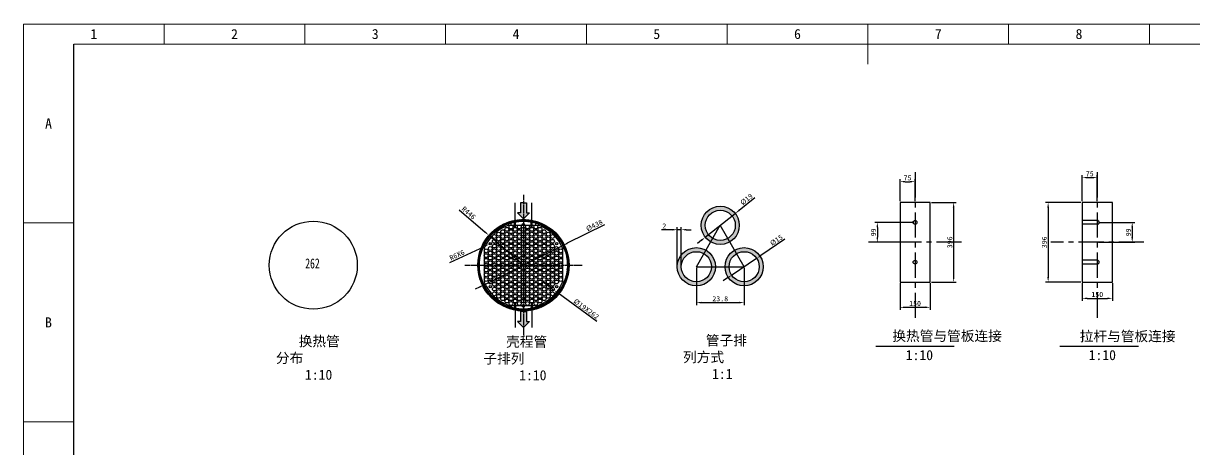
# Model space of a CAD drawing. Header units: millimetres. Extents: x 2 to 924, y -1 to 593.
# Drawn here: x 2 to 585, y 382 to 593 of the extents above; entities that cross this region are included whole.
import ezdxf

# ---------------------------------------------------------------- set-up
doc = ezdxf.new("R2010")
doc.units = ezdxf.units.MM
doc.header["$PDSIZE"] = -5
doc.linetypes.add('CENTER', pattern=[2, 1.25, -0.25, 0.25, -0.25])
doc.layers.get('0').update_dxf_attribs({"lineweight": 25})
for name, color, linetype, lineweight in [('A图框', 7, 'Continuous', 18), ('中心线', 1, 'CENTER', 25), ('文字', 7, 'Continuous', 25), ('标注', 92, 'Continuous', 25), ('框线', 7, 'Continuous', 25), ('设备轮廓', 7, 'Continuous', 25)]:
    doc.layers.add(name, color=color, linetype=linetype, lineweight=lineweight)
doc.styles.add('工程字', font='')
doc.styles.add('汉字5', font='')
doc.styles.add('表格中的文字', font='', dxfattribs={"width": 0.707})
doc.styles.get('工程字').set_extended_font_data('宋体')
doc.styles.get('汉字5').set_extended_font_data('宋体')
doc.styles.get('表格中的文字').set_extended_font_data('宋体')
doc.dimstyles.new('ISO-25', dxfattribs={"dimtxt": 2.5, "dimasz": 2.5, "dimexe": 1.25, "dimexo": 0.625, "dimtad": 1, "dimtxsty": 'Standard', "dimcen": 2.5, "dimdle": 5, "dimadec": 0, "dimazin": 0, "dimtfac": 1, "dimtmove": 0, "dimatfit": 3, "dimfxl": 0, "dimarcsym": 0})

# ---------------------------------------------------------------- blocks, each defined once
blk = doc.blocks.new('*X2')
at = {"layer": '标注', "ltscale": 10}
for points in [[(531.65, 516.92), (531.65, 516.09), (529.15, 516.51)], [(534.15, 516.92), (534.15, 516.09), (536.65, 516.51)]]:
    blk.add_hatch(color=0, dxfattribs=at).paths.add_polyline_path(points, flags=0)
at = {"layer": '标注', "color": 0, "lineweight": -2, "ltscale": 10}
for p, q in [((529.15, 504.75), (529.15, 517.76)), ((531.65, 516.51), (534.15, 516.51)), ((536.65, 504.75), (536.65, 517.76))]:
    blk.add_line(p, q, dxfattribs=at)
at = {"layer": '标注', "color": 0, "ltscale": 10, "insert": (532.9, 518.4), "char_height": 2.5, "width": 7.157, "attachment_point": 5}
blk.add_mtext('75', dxfattribs=at)
blk = doc.blocks.new('*X3')
at = {"layer": '标注', "ltscale": 10}
for points in [[(511.76, 501.62), (512.6, 501.62), (512.18, 504.12)], [(511.76, 467.02), (512.6, 467.02), (512.18, 464.52)]]:
    blk.add_hatch(color=0, dxfattribs=at).paths.add_polyline_path(points, flags=0)
at = {"layer": '标注', "color": 0, "lineweight": -2, "ltscale": 10}
for p, q in [((528.52, 504.12), (510.93, 504.12)), ((512.18, 501.62), (512.18, 467.02)), ((528.52, 464.52), (510.93, 464.52))]:
    blk.add_line(p, q, dxfattribs=at)
at = {"layer": '标注', "color": 0, "ltscale": 10, "insert": (510.28, 484.32), "char_height": 2.5, "width": 11.0404, "attachment_point": 5, "rotation": 90}
blk.add_mtext('396', dxfattribs=at)
blk = doc.blocks.new('*X4')
at = {"layer": '标注', "ltscale": 10}
for points in [[(531.65, 456.83), (531.65, 455.99), (529.15, 456.41)], [(541.65, 456.83), (541.65, 455.99), (544.15, 456.41)]]:
    blk.add_hatch(color=0, dxfattribs=at).paths.add_polyline_path(points, flags=0)
at = {"layer": '标注', "color": 0, "lineweight": -2, "ltscale": 10}
for p, q in [((529.15, 463.9), (529.15, 455.16)), ((544.15, 463.9), (544.15, 455.16)), ((531.65, 456.41), (541.65, 456.41))]:
    blk.add_line(p, q, dxfattribs=at)
at = {"layer": '标注', "color": 0, "ltscale": 10, "insert": (536.65, 458.31), "char_height": 2.5, "width": 3.5429, "attachment_point": 5}
blk.add_mtext('150', dxfattribs=at)
blk = doc.blocks.new('*X5')
at = {"layer": '标注', "ltscale": 10}
for points in [[(440.91, 514.89), (440.91, 514.06), (438.41, 514.48)], [(443.41, 514.89), (443.41, 514.06), (445.91, 514.48)]]:
    blk.add_hatch(color=0, dxfattribs=at).paths.add_polyline_path(points, flags=0)
at = {"layer": '标注', "color": 0, "lineweight": -2, "ltscale": 10}
for p, q in [((438.41, 504.75), (438.41, 515.73)), ((440.91, 514.48), (443.41, 514.48)), ((445.91, 504.75), (445.91, 515.73))]:
    blk.add_line(p, q, dxfattribs=at)
at = {"layer": '标注', "color": 0, "ltscale": 10, "insert": (442.16, 516.37), "char_height": 2.5, "width": 7.157, "attachment_point": 5}
blk.add_mtext('75', dxfattribs=at)
blk = doc.blocks.new('*X6')
at = {"layer": '标注', "ltscale": 10}
for points in [[(426.71, 491.72), (427.54, 491.72), (427.12, 494.22)], [(426.71, 486.82), (427.54, 486.82), (427.12, 484.32)]]:
    blk.add_hatch(color=0, dxfattribs=at).paths.add_polyline_path(points, flags=0)
at = {"layer": '标注', "color": 0, "lineweight": -2, "ltscale": 10}
for p, q in [((445.29, 494.22), (425.87, 494.22)), ((427.12, 491.72), (427.12, 486.82)), ((445.29, 484.32), (425.87, 484.32))]:
    blk.add_line(p, q, dxfattribs=at)
at = {"layer": '标注', "color": 0, "ltscale": 10, "insert": (425.22, 489.27), "char_height": 2.5, "width": 9.4857, "attachment_point": 5, "rotation": 90}
blk.add_mtext('99', dxfattribs=at)
blk = doc.blocks.new('*X7')
at = {"layer": '标注', "ltscale": 10}
for points in [[(553.62, 491.72), (554.45, 491.72), (554.04, 494.22)], [(553.62, 486.82), (554.45, 486.82), (554.04, 484.32)]]:
    blk.add_hatch(color=0, dxfattribs=at).paths.add_polyline_path(points, flags=0)
at = {"layer": '标注', "color": 0, "lineweight": -2, "ltscale": 10}
for p, q in [((537.27, 494.22), (555.29, 494.22)), ((554.04, 491.72), (554.04, 486.82)), ((537.27, 484.32), (555.29, 484.32))]:
    blk.add_line(p, q, dxfattribs=at)
at = {"layer": '标注', "color": 0, "ltscale": 10, "insert": (552.14, 489.27), "char_height": 2.5, "width": 7.1684, "attachment_point": 5, "rotation": 90}
blk.add_mtext('99', dxfattribs=at)
blk = doc.blocks.new('*X8')
at = {"layer": '标注', "ltscale": 10}
for points in [[(464.71, 501.62), (465.54, 501.62), (465.12, 504.12)], [(464.71, 467.02), (465.54, 467.02), (465.12, 464.52)]]:
    blk.add_hatch(color=0, dxfattribs=at).paths.add_polyline_path(points, flags=0)
at = {"layer": '标注', "color": 0, "lineweight": -2, "ltscale": 10}
for p, q in [((454.04, 504.12), (466.37, 504.12)), ((465.12, 501.62), (465.12, 467.02)), ((454.04, 464.52), (466.37, 464.52))]:
    blk.add_line(p, q, dxfattribs=at)
at = {"layer": '标注', "color": 0, "ltscale": 10, "insert": (463.22, 484.32), "char_height": 2.5, "width": 11.0404, "attachment_point": 5, "rotation": 90}
blk.add_mtext('396', dxfattribs=at)
blk = doc.blocks.new('*X9')
at = {"layer": '标注', "ltscale": 10}
for points in [[(440.91, 452.37), (440.91, 451.54), (438.41, 451.95)], [(450.91, 452.37), (450.91, 451.54), (453.41, 451.95)]]:
    blk.add_hatch(color=0, dxfattribs=at).paths.add_polyline_path(points, flags=0)
at = {"layer": '标注', "color": 0, "lineweight": -2, "ltscale": 10}
for p, q in [((438.41, 463.9), (438.41, 450.7)), ((453.41, 463.9), (453.41, 450.7)), ((440.91, 451.95), (450.91, 451.95))]:
    blk.add_line(p, q, dxfattribs=at)
at = {"layer": '标注', "color": 0, "ltscale": 10, "insert": (445.91, 453.85), "char_height": 2.5, "width": 10.5564, "attachment_point": 5}
blk.add_mtext('150', dxfattribs=at)
blk = doc.blocks.new('*X10')
at = {"layer": '标注', "ltscale": 10}
for points in [[(358.05, 500.54), (358.56, 499.88), (356.35, 498.66)], [(339.24, 485.62), (339.76, 484.97), (341.46, 486.85)]]:
    blk.add_hatch(color=0, dxfattribs=at).paths.add_polyline_path(points, flags=0)
at = {"layer": '标注', "color": 0, "lineweight": -2, "ltscale": 10}
for p, q in [((366.18, 506.46), (358.3, 500.21)), ((341.46, 486.85), (356.35, 498.66)), ((339.5, 485.3), (337.54, 483.74))]:
    blk.add_line(p, q, dxfattribs=at)
at = {"layer": '标注', "color": 0, "ltscale": 10, "insert": (362, 505.66), "char_height": 2.5, "width": 13.2322, "attachment_point": 5, "rotation": 38.41222}
blk.add_mtext('%%C19', dxfattribs=at)
blk = doc.blocks.new('*X11')
at = {"layer": '标注', "ltscale": 10}
for points in [[(368.86, 478.07), (369.33, 477.38), (367.02, 476.33)], [(352.28, 466.9), (352.74, 466.21), (354.58, 467.95)]]:
    blk.add_hatch(color=0, dxfattribs=at).paths.add_polyline_path(points, flags=0)
at = {"layer": '标注', "color": 0, "lineweight": -2, "ltscale": 10}
for p, q in [((381.12, 485.83), (369.1, 477.73)), ((354.58, 467.95), (367.02, 476.33)), ((352.51, 466.56), (350.43, 465.16))]:
    blk.add_line(p, q, dxfattribs=at)
at = {"layer": '标注', "color": 0, "ltscale": 10, "insert": (376.88, 485.35), "char_height": 2.5, "width": 13.4979, "attachment_point": 5, "rotation": 33.96551}
blk.add_mtext('%%C15', dxfattribs=at)
blk = doc.blocks.new('*X12')
at = {"layer": '标注', "ltscale": 10}
for points in [[(339.5, 454.72), (339.5, 453.89), (337, 454.3)], [(358.3, 454.72), (358.3, 453.89), (360.8, 454.3)]]:
    blk.add_hatch(color=0, dxfattribs=at).paths.add_polyline_path(points, flags=0)
at = {"layer": '标注', "color": 0, "lineweight": -2, "ltscale": 10}
for p, q in [((337, 471.52), (337, 453.05)), ((360.8, 471.52), (360.8, 453.05)), ((339.5, 454.3), (358.3, 454.3))]:
    blk.add_line(p, q, dxfattribs=at)
at = {"layer": '标注', "color": 0, "ltscale": 10, "insert": (348.9, 456.2), "char_height": 2.5, "width": 13.0793, "attachment_point": 5}
blk.add_mtext('23.8', dxfattribs=at)
blk = doc.blocks.new('*X13')
at = {"layer": '标注', "ltscale": 10}
for points in [[(325, 490.99), (325, 490.15), (327.5, 490.57)], [(332, 490.99), (332, 490.15), (329.5, 490.57)]]:
    blk.add_hatch(color=0, dxfattribs=at).paths.add_polyline_path(points, flags=0)
at = {"layer": '标注', "color": 0, "lineweight": -2, "ltscale": 10}
for p, q in [((325, 490.57), (319.6, 490.57)), ((327.5, 472.77), (327.5, 491.82)), ((329.5, 490.57), (327.5, 490.57)), ((329.5, 472.77), (329.5, 491.82)), ((332, 490.57), (334.5, 490.57))]:
    blk.add_line(p, q, dxfattribs=at)
at = {"layer": '标注', "color": 0, "ltscale": 10, "insert": (321.05, 492.45), "char_height": 2.5, "width": 3.3117, "attachment_point": 5}
blk.add_mtext('2', dxfattribs=at)
blk = doc.blocks.new('*X14')
at = {"layer": '标注', "ltscale": 10}
for points in [[(262.81, 463.4), (262.32, 462.73), (264.58, 461.59)], [(268.38, 459.32), (267.88, 458.65), (266.11, 460.46)]]:
    blk.add_hatch(color=0, dxfattribs=at).paths.add_polyline_path(points, flags=0)
at = {"layer": '标注', "color": 0, "lineweight": -2, "ltscale": 10}
for p, q in [((262.57, 463.07), (260.55, 464.55)), ((264.58, 461.59), (266.11, 460.46)), ((287.38, 444.86), (268.13, 458.99))]:
    blk.add_line(p, q, dxfattribs=at)
at = {"layer": '标注', "color": 0, "ltscale": 10, "insert": (282.23, 451.09), "char_height": 2.5, "width": 28.8643, "attachment_point": 5, "rotation": 323.73584}
blk.add_mtext('%%C19X262', dxfattribs=at)
blk = doc.blocks.new('*X15')
at = {"layer": '标注', "ltscale": 10}
blk.add_hatch(color=0, dxfattribs=at).paths.add_polyline_path([(232.09, 489.71), (231.55, 489.08), (233.71, 487.76)], flags=0)
at = {"layer": '标注', "color": 0, "lineweight": -2, "ltscale": 10}
for p, q in [((218.95, 500.51), (231.82, 489.39)), ((250.89, 472.91), (233.71, 487.76))]:
    blk.add_line(p, q, dxfattribs=at)
at = {"layer": '标注', "color": 0, "ltscale": 10, "insert": (223.66, 498.96), "char_height": 2.5, "width": 15.8308, "attachment_point": 5, "rotation": 319.1751}
blk.add_mtext('R446', dxfattribs=at)
blk = doc.blocks.new('*X16')
at = {"layer": '标注', "ltscale": 10}
blk.add_hatch(color=0, dxfattribs=at).paths.add_polyline_path([(231.4, 482.68), (231.76, 481.93), (233.84, 483.36)], flags=0)
at = {"layer": '标注', "color": 0, "lineweight": -2, "ltscale": 10}
for p, q in [((214.31, 474.21), (231.58, 482.3)), ((234.39, 483.62), (233.84, 483.36))]:
    blk.add_line(p, q, dxfattribs=at)
at = {"layer": '标注', "color": 0, "ltscale": 10, "insert": (217.83, 477.95), "char_height": 2.5, "width": 17.2036, "attachment_point": 5, "rotation": 25.12277}
blk.add_mtext('R6X6', dxfattribs=at)
blk = doc.blocks.new('*X30')
at = {"layer": '标注'}
for points in [[(272.55, 484.17), (272.93, 483.42), (270.5, 482.68)], [(228.86, 462.41), (229.23, 461.66), (231.28, 463.15)]]:
    blk.add_hatch(color=0, dxfattribs=at).paths.add_polyline_path(points, flags=0)
at = {"layer": '标注', "color": 0, "lineweight": -2}
for p, q in [((291.34, 493.06), (272.74, 483.8)), ((231.28, 463.15), (270.5, 482.68)), ((229.05, 462.03), (226.81, 460.92))]:
    blk.add_line(p, q, dxfattribs=at)
at = {"layer": '标注', "color": 0, "insert": (286.21, 492.71), "char_height": 2.5, "width": 17.1698, "attachment_point": 5, "rotation": 26.47792}
blk.add_mtext('%%C438', dxfattribs=at)

msp = doc.modelspace()

# ---------------------------------------------------------------- hatches: boundary and pattern name
at = {"layer": '框线', "ltscale": 10, "true_color": 0xadddf7}
h = msp.add_hatch(color=141, dxfattribs=at)
h.paths.add_polyline_path([(252.393, 503.969), (250.893, 503.969), (250.893, 495.969), (253.893, 498.969), (252.393, 498.969)], flags=0)
h.paths.add_polyline_path([(250.893, 503.969), (249.393, 503.969), (249.393, 498.969), (247.893, 498.969), (250.893, 495.969)], flags=0)
at = {"layer": '框线', "ltscale": 10, "true_color": 0xf27172}
h = msp.add_hatch(dxfattribs=at)
h.set_pattern_fill('ANSI31', color=11, style=0, pattern_type=0)
h.set_pattern_definition([(45, (0, 0), (-0.088388348, 0.088388348), [])])
edge = h.paths.add_edge_path(flags=0)
edge.add_arc((250.893, 472.914), 22.707, 180, 360)
edge.add_arc((250.893, 472.914), 22.707, 0, 180)
edge = h.paths.add_edge_path(flags=0)
edge.add_arc((250.893, 472.914), 21.908, 180, 360, ccw=False)
edge.add_arc((250.893, 472.914), 21.908, 0, 180, ccw=False)
at = {"layer": '框线', "ltscale": 10, "true_color": 0xadddf7}
h = msp.add_hatch(color=141, dxfattribs=at)
h.paths.add_polyline_path([(250.893, 449.86), (249.393, 449.86), (249.393, 444.86), (247.893, 444.86), (250.893, 441.86)], flags=0)
h.paths.add_polyline_path([(252.393, 449.86), (250.893, 449.86), (250.893, 441.86), (253.893, 444.86), (252.393, 444.86)], flags=0)
at = {"layer": '设备轮廓', "ltscale": 10, "true_color": 0xf7abae}
h = msp.add_hatch(color=241, dxfattribs=at)
edge = h.paths.add_edge_path(flags=0)
edge.add_arc((337.002, 472.142), 9.5, 180, 360)
edge.add_arc((337.002, 472.142), 9.5, 0, 180)
edge = h.paths.add_edge_path(flags=0)
edge.add_arc((337.002, 472.142), 7.5, 180, 360, ccw=False)
edge.add_arc((337.002, 472.142), 7.5, 0, 180, ccw=False)
edge = h.paths.add_edge_path(flags=0)
edge.add_arc((360.802, 472.142), 9.5, 180, 360)
edge.add_arc((360.802, 472.142), 9.5, 360, 540)
edge = h.paths.add_edge_path(flags=0)
edge.add_arc((360.802, 472.142), 7.5, 180, 360, ccw=False)
edge.add_arc((360.802, 472.142), 7.5, 0, 180, ccw=False)
edge = h.paths.add_edge_path(flags=0)
edge.add_arc((348.902, 492.754), 9.5, 180, 360)
edge.add_arc((348.902, 492.754), 9.5, 0, 180)
edge = h.paths.add_edge_path(flags=0)
edge.add_arc((348.902, 492.754), 7.5, 180, 360, ccw=False)
edge.add_arc((348.902, 492.754), 7.5, 0, 180, ccw=False)
at = {"layer": '设备轮廓', "ltscale": 10}
h = msp.add_hatch(color=8, dxfattribs=at)
edge = h.paths.add_edge_path(flags=0)
edge.add_arc((250.893, 472.914), 21.907, 100.180859, 101.512353)
edge.add_line((246.521, 494.381), (246.521, 491.954))
edge.add_line((246.521, 491.954), (246.771, 491.954))
edge.add_line((246.771, 491.954), (247.021, 491.954))
edge.add_line((247.021, 491.954), (247.021, 494.477))
edge = h.paths.add_edge_path(flags=0)
edge.add_arc((250.893, 472.914), 21.907, 78.487647, 79.819141)
edge.add_line((254.765, 494.477), (254.765, 491.954))
edge.add_line((254.765, 491.954), (255.015, 491.954))
edge.add_line((255.015, 491.954), (255.265, 491.954))
edge.add_line((255.265, 491.954), (255.265, 494.381))
edge = h.paths.add_edge_path(flags=0)
edge.add_line((247.021, 453.874), (246.771, 453.874))
edge.add_line((246.771, 453.874), (246.521, 453.874))
edge.add_line((246.521, 453.874), (246.521, 451.448))
edge.add_arc((250.893, 472.914), 21.907, 258.487647, 259.819141)
edge.add_line((247.021, 451.352), (247.021, 453.874))
edge = h.paths.add_edge_path(flags=0)
edge.add_line((255.265, 453.874), (255.015, 453.874))
edge.add_line((255.015, 453.874), (254.765, 453.874))
edge.add_line((254.765, 453.874), (254.765, 451.352))
edge.add_arc((250.893, 472.914), 21.907, 280.180859, 281.512353)
edge.add_line((255.265, 451.448), (255.265, 453.874))
h = msp.add_hatch(color=7, dxfattribs=at)
edge = h.paths.add_edge_path(flags=0)
edge.add_arc((250.893, 493.144), 0.6, 180.000003, 203.578189)
edge.add_line((250.343, 492.904), (251.443, 492.904))
edge.add_arc((250.893, 493.144), 0.6, 336.421818, 360.000004)
edge.add_arc((250.893, 493.144), 0.6, 360, 540)
edge = h.paths.add_edge_path(flags=0)
edge.add_line((251.443, 492.904), (250.343, 492.904))
edge.add_arc((250.893, 493.144), 0.6, 203.578178, 336.421822)
h = msp.add_hatch(color=7, dxfattribs=at)
edge = h.paths.add_edge_path(flags=0)
edge.add_arc((234.387, 483.619), 0.6, 180, 360)
edge.add_arc((234.387, 483.619), 0.6, 0, 180)
edge = h.paths.add_edge_path(flags=0)
edge.add_arc((267.399, 462.21), 0.6, 180, 360)
edge.add_arc((267.399, 462.21), 0.6, 360, 540)
edge = h.paths.add_edge_path(flags=0)
edge.add_arc((267.399, 483.619), 0.6, 180, 360)
edge.add_arc((267.399, 483.619), 0.6, 0, 180)
edge = h.paths.add_edge_path(flags=0)
edge.add_arc((250.893, 452.684), 0.6, 359.999997, 383.578182)
edge.add_line((251.443, 452.924), (250.343, 452.924))
edge.add_arc((250.893, 452.684), 0.6, 156.421818, 180.000004)
edge.add_arc((250.893, 452.684), 0.6, 180, 360)
edge = h.paths.add_edge_path(flags=0)
edge.add_line((250.343, 452.924), (251.443, 452.924))
edge.add_arc((250.893, 452.684), 0.6, 23.578178, 156.421822)
edge = h.paths.add_edge_path(flags=0)
edge.add_arc((234.387, 462.21), 0.6, 180, 360)
edge.add_arc((234.387, 462.21), 0.6, 360, 540)

# ---------------------------------------------------------------- linework, layer by layer
for p, q in [((426.39, 432.634), (465.439, 432.634)), ((518.042, 432.634), (557.09, 432.634))]:
    msp.add_line(p, q)
at = {"layer": 'A图框'}
for p, q in [((842.905, 592.942), (1.905, 592.942)), ((1.905, 592.942), (1.905, -1.058)), ((71.988, 582.942), (71.988, 592.942)), ((142.072, 582.942), (142.072, 592.942)), ((212.155, 582.942), (212.155, 592.942)), ((282.238, 582.942), (282.238, 592.942)), ((352.322, 582.942), (352.322, 592.942)), ((492.488, 582.942), (492.488, 592.942)), ((562.572, 582.942), (562.572, 592.942)), ((26.905, 493.942), (1.905, 493.942)), ((26.905, 394.942), (1.905, 394.942))]:
    msp.add_line(p, q, dxfattribs=at)
for points in [[(422.405, 572.942, 0.6, 0.6, 0), (422.405, 592.942, 0.6, 0.6, 0)], [(832.905, 582.942, 0.6, 0.6, 0), (26.905, 582.942, 0.6, 0.6, 0)], [(26.905, 582.942, 0.6, 0.6, 0), (26.905, 8.942, 0.6, 0.6, 0)]]:
    msp.add_lwpolyline(points, format="xyseb", dxfattribs=at)
for p in [(71.988, 582.942), (142.072, 582.942), (212.155, 582.942), (282.238, 582.942), (352.322, 582.942), (422.405, 582.942), (492.488, 582.942), (562.572, 582.942)]:
    msp.add_point(p, dxfattribs=at)
at = {"layer": '中心线', "ltscale": 10}
for p, q in [((445.914, 519.162), (445.914, 446.684)), ((536.648, 519.162), (536.648, 446.684)), ((469.105, 484.321), (422.724, 484.321)), ((559.838, 484.321), (513.457, 484.321))]:
    msp.add_line(p, q, dxfattribs=at)
at = {"layer": '中心线', "ltscale": 0.8}
for p, q in [((250.893, 507.989), (250.893, 437.84)), ((221.687, 472.914), (280.099, 472.914))]:
    msp.add_line(p, q, dxfattribs=at)
at = {"layer": '文字', "ltscale": 10}
for p, q in [((337.002, 472.142), (348.902, 492.754)), ((360.802, 472.142), (348.902, 492.754)), ((337.002, 472.142), (360.802, 472.142))]:
    msp.add_line(p, q, dxfattribs=at)
at = {"layer": '框线', "ltscale": 10}
for p, q in [((250.893, 503.969), (249.393, 503.969)), ((249.393, 503.969), (249.393, 498.969)), ((250.893, 503.969), (252.393, 503.969)), ((252.393, 503.969), (252.393, 498.969)), ((453.414, 504.121), (438.414, 504.121)), ((438.414, 504.121), (438.414, 464.521)), ((453.414, 464.521), (453.414, 504.121)), ((544.148, 504.121), (529.148, 504.121)), ((529.148, 504.121), (529.148, 464.521)), ((544.148, 464.521), (544.148, 504.121)), ((247.893, 498.969), (250.893, 495.969)), ((249.393, 498.969), (247.893, 498.969)), ((253.893, 498.969), (250.893, 495.969)), ((252.393, 498.969), (253.893, 498.969)), ((536.648, 495.171), (529.148, 495.171)), ((536.648, 493.271), (529.148, 493.271)), ((536.648, 475.371), (529.148, 475.371)), ((536.648, 473.471), (529.148, 473.471)), ((438.414, 464.521), (445.914, 464.521)), ((445.914, 464.521), (453.414, 464.521)), ((529.148, 464.521), (536.648, 464.521)), ((536.648, 464.521), (544.148, 464.521)), ((249.393, 449.86), (249.393, 444.86)), ((252.393, 449.86), (252.393, 444.86)), ((247.893, 444.86), (250.893, 441.86)), ((249.393, 444.86), (247.893, 444.86)), ((253.893, 444.86), (250.893, 441.86)), ((252.393, 444.86), (253.893, 444.86))]:
    msp.add_line(p, q, dxfattribs=at)
for centre, radius in [((250.893, 472.914), 22.707), ((146.234, 472.914), 21.907), ((250.893, 472.914), 21.907), ((445.914, 494.221), 0.95), ((445.914, 474.421), 0.95)]:
    msp.add_circle(centre, radius, dxfattribs=at)
for centre in [(536.648, 494.221), (536.648, 474.421)]:
    msp.add_arc(centre, 0.95, 270, 90, dxfattribs=at)
at = {"layer": '设备轮廓', "ltscale": 10}
for p, q in [((246.771, 494.43), (246.771, 503.969)), ((255.015, 494.43), (255.015, 503.969)), ((243.605, 492.904), (246.521, 492.904)), ((244.71, 492.904), (244.71, 493.931)), ((244.71, 493.931), (244.71, 493.931)), ((244.71, 491.004), (244.71, 490.524)), ((246.521, 491.954), (246.521, 494.381)), ((246.771, 491.954), (246.521, 491.954)), ((246.771, 491.954), (247.021, 491.954)), ((247.021, 491.954), (247.021, 494.477)), ((247.021, 492.904), (254.765, 492.904)), ((254.765, 491.954), (254.765, 494.477)), ((255.015, 491.954), (254.765, 491.954)), ((255.015, 491.954), (255.265, 491.954)), ((255.265, 491.954), (255.265, 494.381)), ((255.265, 492.904), (258.181, 492.904)), ((257.076, 492.904), (257.076, 493.931)), ((257.076, 491.004), (257.076, 490.524)), ((244.71, 488.624), (244.71, 488.144)), ((244.71, 486.244), (244.71, 485.764)), ((244.71, 483.864), (244.71, 483.384)), ((257.076, 488.624), (257.076, 488.144)), ((257.076, 486.244), (257.076, 485.764)), ((257.076, 483.864), (257.076, 483.384)), ((231.386, 481.411), (231.386, 464.418)), ((244.71, 481.484), (244.71, 481.004)), ((244.71, 479.104), (244.71, 478.624)), ((257.076, 481.484), (257.076, 481.004)), ((257.076, 479.104), (257.076, 478.624)), ((270.4, 481.411), (270.4, 464.418)), ((244.71, 476.724), (244.71, 476.244)), ((244.71, 474.344), (244.71, 473.864)), ((257.076, 476.724), (257.076, 476.244)), ((257.076, 474.344), (257.076, 473.864)), ((244.71, 471.964), (244.71, 471.484)), ((244.71, 469.584), (244.71, 469.104)), ((244.71, 467.204), (244.71, 466.724)), ((257.076, 471.964), (257.076, 471.484)), ((257.076, 469.584), (257.076, 469.104)), ((257.076, 467.204), (257.076, 466.724)), ((244.71, 464.824), (244.71, 464.344)), ((244.71, 462.444), (244.71, 461.964)), ((257.076, 464.824), (257.076, 464.344)), ((257.076, 462.444), (257.076, 461.964)), ((244.71, 460.064), (244.71, 459.584)), ((244.71, 457.684), (244.71, 457.204)), ((244.71, 455.304), (244.71, 454.824)), ((257.076, 460.064), (257.076, 459.584)), ((257.076, 457.684), (257.076, 457.204)), ((257.076, 455.304), (257.076, 454.824)), ((243.605, 452.924), (246.521, 452.924)), ((244.71, 452.924), (244.71, 451.898)), ((246.771, 453.874), (246.521, 453.874)), ((246.521, 453.874), (246.521, 451.448)), ((246.771, 453.874), (247.021, 453.874)), ((246.771, 451.398), (246.771, 441.86)), ((247.021, 453.874), (247.021, 451.352)), ((247.021, 452.924), (254.765, 452.924)), ((250.893, 449.86), (249.393, 449.86)), ((250.893, 449.86), (252.393, 449.86)), ((255.015, 453.874), (254.765, 453.874)), ((254.765, 453.874), (254.765, 451.352)), ((255.015, 453.874), (255.265, 453.874)), ((255.015, 451.398), (255.015, 441.86)), ((255.265, 453.874), (255.265, 451.448)), ((255.265, 452.924), (258.181, 452.924)), ((257.076, 452.924), (257.076, 451.898))]:
    msp.add_line(p, q, dxfattribs=at)
for centre, radius in [((348.902, 492.754), 9.5), ((348.902, 492.754), 7.5), ((240.587, 489.574), 0.95), ((242.648, 490.764), 0.95), ((244.71, 491.954), 0.95), ((244.71, 489.574), 0.95), ((246.771, 490.764), 0.95), ((248.832, 491.954), 0.95), ((248.832, 489.574), 0.95), ((250.893, 490.764), 0.95), ((250.893, 493.144), 0.6), ((252.954, 491.954), 0.95), ((252.954, 489.574), 0.95), ((255.015, 490.764), 0.95), ((257.076, 491.954), 0.95), ((257.076, 489.574), 0.95), ((259.138, 490.764), 0.95), ((261.199, 489.574), 0.95), ((234.387, 483.619), 0.6), ((236.438, 487.206), 0.95), ((236.438, 484.826), 0.95), ((238.526, 488.384), 0.95), ((238.526, 486.004), 0.95), ((238.526, 483.624), 0.95), ((240.587, 487.194), 0.95), ((240.587, 484.814), 0.95), ((242.648, 488.384), 0.95), ((242.648, 486.004), 0.95), ((242.648, 483.624), 0.95), ((244.71, 487.194), 0.95), ((244.71, 484.814), 0.95), ((246.771, 488.384), 0.95), ((246.771, 486.004), 0.95), ((246.771, 483.624), 0.95), ((248.832, 487.194), 0.95), ((248.832, 484.814), 0.95), ((250.893, 488.384), 0.95), ((250.893, 486.004), 0.95), ((250.893, 483.624), 0.95), ((252.954, 487.194), 0.95), ((252.954, 484.814), 0.95), ((255.015, 488.384), 0.95), ((255.015, 486.004), 0.95), ((255.015, 483.624), 0.95), ((257.076, 487.194), 0.95), ((257.076, 484.814), 0.95), ((259.138, 488.384), 0.95), ((259.138, 486.004), 0.95), ((259.138, 483.624), 0.95), ((261.199, 487.194), 0.95), ((261.199, 484.814), 0.95), ((263.26, 488.384), 0.95), ((263.26, 486.004), 0.95), ((263.26, 483.624), 0.95), ((265.348, 487.206), 0.95), ((265.348, 484.826), 0.95), ((267.399, 483.619), 0.6), ((232.336, 480.054), 0.95), ((232.336, 477.674), 0.95), ((234.387, 481.25), 0.95), ((234.387, 478.87), 0.95), ((236.438, 482.446), 0.95), ((236.438, 480.066), 0.95), ((236.438, 477.686), 0.95), ((238.526, 481.244), 0.95), ((238.526, 478.864), 0.95), ((240.587, 482.434), 0.95), ((240.587, 480.054), 0.95), ((240.587, 477.674), 0.95), ((242.648, 481.244), 0.95), ((242.648, 478.864), 0.95), ((244.71, 482.434), 0.95), ((244.71, 480.054), 0.95), ((244.71, 477.674), 0.95), ((246.771, 481.244), 0.95), ((246.771, 478.864), 0.95), ((248.832, 482.434), 0.95), ((248.832, 480.054), 0.95), ((248.832, 477.674), 0.95), ((250.893, 481.244), 0.95), ((250.893, 478.864), 0.95), ((252.954, 482.434), 0.95), ((252.954, 480.054), 0.95), ((252.954, 477.674), 0.95), ((255.015, 481.244), 0.95), ((255.015, 478.864), 0.95), ((257.076, 482.434), 0.95), ((257.076, 480.054), 0.95), ((257.076, 477.674), 0.95), ((259.138, 481.244), 0.95), ((259.138, 478.864), 0.95), ((261.199, 482.434), 0.95), ((261.199, 480.054), 0.95), ((261.199, 477.674), 0.95), ((263.26, 481.244), 0.95), ((263.26, 478.864), 0.95), ((265.348, 482.446), 0.95), ((265.348, 480.066), 0.95), ((265.348, 477.686), 0.95), ((267.399, 481.25), 0.95), ((267.399, 478.87), 0.95), ((269.45, 480.054), 0.95), ((269.45, 477.674), 0.95), ((337.002, 472.142), 9.5), ((337.002, 472.142), 7.5), ((360.802, 472.142), 9.5), ((360.802, 472.142), 7.5), ((232.336, 475.294), 0.95), ((232.336, 472.914), 0.95), ((234.387, 476.49), 0.95), ((234.387, 474.11), 0.95), ((234.387, 471.73), 0.95), ((236.438, 475.306), 0.95), ((236.438, 472.926), 0.95), ((238.526, 476.484), 0.95), ((238.526, 474.104), 0.95), ((238.526, 471.724), 0.95), ((240.587, 475.294), 0.95), ((240.587, 472.914), 0.95), ((242.648, 476.484), 0.95), ((242.648, 474.104), 0.95), ((242.648, 471.724), 0.95), ((244.71, 475.294), 0.95), ((244.71, 472.914), 0.95), ((246.771, 476.484), 0.95), ((246.771, 474.104), 0.95), ((246.771, 471.724), 0.95), ((248.832, 475.294), 0.95), ((248.832, 472.914), 0.95), ((250.893, 476.484), 0.95), ((250.893, 474.104), 0.95), ((250.893, 471.724), 0.95), ((252.954, 475.294), 0.95), ((252.954, 472.914), 0.95), ((255.015, 476.484), 0.95), ((255.015, 474.104), 0.95), ((255.015, 471.724), 0.95), ((257.076, 475.294), 0.95), ((257.076, 472.914), 0.95), ((259.138, 476.484), 0.95), ((259.138, 474.104), 0.95), ((259.138, 471.724), 0.95), ((261.199, 475.294), 0.95), ((261.199, 472.914), 0.95), ((263.26, 476.484), 0.95), ((263.26, 474.104), 0.95), ((263.26, 471.724), 0.95), ((265.348, 475.306), 0.95), ((265.348, 472.926), 0.95), ((267.399, 476.49), 0.95), ((267.399, 474.11), 0.95), ((267.399, 471.73), 0.95), ((269.45, 475.294), 0.95), ((269.45, 472.914), 0.95), ((232.336, 470.534), 0.95), ((232.336, 468.154), 0.95), ((232.336, 465.774), 0.95), ((234.387, 469.35), 0.95), ((234.387, 466.97), 0.95), ((236.438, 470.546), 0.95), ((236.438, 468.166), 0.95), ((236.438, 465.786), 0.95), ((238.526, 469.344), 0.95), ((238.526, 466.964), 0.95), ((240.587, 470.534), 0.95), ((240.587, 468.154), 0.95), ((240.587, 465.774), 0.95), ((242.648, 469.344), 0.95), ((242.648, 466.964), 0.95), ((244.71, 470.534), 0.95), ((244.71, 468.154), 0.95), ((244.71, 465.774), 0.95), ((246.771, 469.344), 0.95), ((246.771, 466.964), 0.95), ((248.832, 470.534), 0.95), ((248.832, 468.154), 0.95), ((248.832, 465.774), 0.95), ((250.893, 469.344), 0.95), ((250.893, 466.964), 0.95), ((252.954, 470.534), 0.95), ((252.954, 468.154), 0.95), ((252.954, 465.774), 0.95), ((255.015, 469.344), 0.95), ((255.015, 466.964), 0.95), ((257.076, 470.534), 0.95), ((257.076, 468.154), 0.95), ((257.076, 465.774), 0.95), ((259.138, 469.344), 0.95), ((259.138, 466.964), 0.95), ((261.199, 470.534), 0.95), ((261.199, 468.154), 0.95), ((261.199, 465.774), 0.95), ((263.26, 469.344), 0.95), ((263.26, 466.964), 0.95), ((265.348, 470.546), 0.95), ((265.348, 468.166), 0.95), ((265.348, 465.786), 0.95), ((267.399, 469.35), 0.95), ((267.399, 466.97), 0.95), ((269.45, 470.534), 0.95), ((269.45, 468.154), 0.95), ((269.45, 465.774), 0.95), ((234.387, 464.59), 0.95), ((234.387, 462.21), 0.6), ((236.438, 463.406), 0.95), ((236.438, 461.026), 0.95), ((238.526, 464.584), 0.95), ((238.526, 462.204), 0.95), ((238.526, 459.824), 0.95), ((240.587, 463.394), 0.95), ((240.587, 461.014), 0.95), ((242.648, 464.584), 0.95), ((242.648, 462.204), 0.95), ((242.648, 459.824), 0.95), ((244.71, 463.394), 0.95), ((244.71, 461.014), 0.95), ((246.771, 464.584), 0.95), ((246.771, 462.204), 0.95), ((246.771, 459.824), 0.95), ((248.832, 463.394), 0.95), ((248.832, 461.014), 0.95), ((250.893, 464.584), 0.95), ((250.893, 462.204), 0.95), ((250.893, 459.824), 0.95), ((252.954, 463.394), 0.95), ((252.954, 461.014), 0.95), ((255.015, 464.584), 0.95), ((255.015, 462.204), 0.95), ((255.015, 459.824), 0.95), ((257.076, 463.394), 0.95), ((257.076, 461.014), 0.95), ((259.138, 464.584), 0.95), ((259.138, 462.204), 0.95), ((259.138, 459.824), 0.95), ((261.199, 463.394), 0.95), ((261.199, 461.014), 0.95), ((263.26, 464.584), 0.95), ((263.26, 462.204), 0.95), ((263.26, 459.824), 0.95), ((265.348, 463.406), 0.95), ((265.348, 461.026), 0.95), ((267.399, 464.59), 0.95), ((267.399, 462.21), 0.6), ((236.438, 458.646), 0.95), ((238.526, 457.444), 0.95), ((240.587, 458.634), 0.95), ((240.587, 456.254), 0.95), ((242.648, 457.444), 0.95), ((242.648, 455.064), 0.95), ((244.71, 458.634), 0.95), ((244.71, 456.254), 0.95), ((244.71, 453.874), 0.95), ((246.771, 457.444), 0.95), ((246.771, 455.064), 0.95), ((248.832, 458.634), 0.95), ((248.832, 456.254), 0.95), ((248.832, 453.874), 0.95), ((250.893, 457.444), 0.95), ((250.893, 455.064), 0.95), ((252.954, 458.634), 0.95), ((252.954, 456.254), 0.95), ((252.954, 453.874), 0.95), ((255.015, 457.444), 0.95), ((255.015, 455.064), 0.95), ((257.076, 458.634), 0.95), ((257.076, 456.254), 0.95), ((257.076, 453.874), 0.95), ((259.138, 457.444), 0.95), ((259.138, 455.064), 0.95), ((261.199, 458.634), 0.95), ((261.199, 456.254), 0.95), ((263.26, 457.444), 0.95), ((265.348, 458.646), 0.95), ((250.893, 452.684), 0.6)]:
    msp.add_circle(centre, radius, dxfattribs=at)
for start, end in [(110.030359, 156.463136), (23.536864, 69.969641), (203.536864, 249.969641), (290.030359, 336.463136)]:
    msp.add_arc((250.893, 472.914), 21.277, start, end, dxfattribs=at)

# ---------------------------------------------------------------- texts
at = {"char_height": 5}
for s, width, gutter_width, insert, attachment_point, style in [('\\pi11.42314;262', 29.85619, 25, (130.818, 471.225), 7, '表格中的文字'), ('换热管与管板连接', 53.0702, 62.96, (434.576, 440.226), 1, '汉字5'), ('拉杆与管板连接', 53.0702, 62.96, (527.896, 440.075), 1, '汉字5')]:
    msp.add_mtext_dynamic_manual_height_columns(s, width=width, gutter_width=gutter_width, heights=[0], dxfattribs=dict(at, insert=insert, attachment_point=attachment_point, style=style))
at = {"ltscale": 0.5, "char_height": 5, "attachment_point": 1, "style": '汉字5'}
for s, insert in [('\\pi11.348;换热管分布\\P\\pi14.453;1:10', (127.645, 437.569)), ('\\pi11.348;壳程管子排列\\P\\pi14.453; 1:10', (230.92, 437.325)), ('\\pi11.386;管子排列方式\\P\\pi14.453;1:1', (330.345, 437.994))]:
    msp.add_mtext_dynamic_manual_height_columns(s, width=37.36435, gutter_width=15, heights=[0], dxfattribs=dict(at, insert=insert))
at = {"char_height": 5, "width": 49.9866, "attachment_point": 5, "style": '汉字5'}
for insert in [(448.067, 428.148), (539.148, 428.148)]:
    msp.add_mtext('1:10', dxfattribs=dict(at, insert=insert))
at = {"layer": 'A图框', "char_height": 5, "attachment_point": 5, "style": '工程字'}
for s, insert, width in [('1', (36.947, 587.942), 70.08333), ('2', (107.03, 587.942), 70.08333), ('3', (177.113, 587.942), 70.08333), ('4', (247.197, 587.942), 70.08333), ('5', (317.28, 587.942), 70.08333), ('6', (387.363, 587.942), 70.08333), ('7', (457.447, 587.942), 70.08333), ('8', (527.53, 587.942), 70.08333), ('A', (14.405, 543.442), 10), ('B', (14.405, 444.442), 10)]:
    msp.add_mtext(s, dxfattribs=dict(at, insert=insert, width=width))

# ---------------------------------------------------------------- dimensions: what is measured, and where the dimension line sits
at = {"layer": '标注', "ltscale": 10}
for base, p1, p2, text, picture, middle in [((536.648, 516.507), (529.148, 504.121), (536.648, 504.121), '75', '*X2', (532.898, 518.403)), ((360.802, 454.303), (337.002, 472.142), (360.802, 472.142), '23.8', '*X12', (348.902, 456.205)), ((453.414, 451.952), (438.414, 464.521), (453.414, 464.521), '150', '*X9', (445.914, 453.854)), ((544.148, 456.409), (529.148, 464.521), (544.148, 464.521), '150', '*X4', (536.648, 458.31))]:
    dim = msp.add_linear_dim(base=base, p1=p1, p2=p2, text=text, dimstyle='ISO-25', override={"dimsah": 1, "dimtolj": 1}, dxfattribs=at)
    dim.commit()
    dim.dimension.update_dxf_attribs({"geometry": picture, "text_midpoint": middle})
for base, p1, p2, angle, text, picture, middle in [((445.914, 514.475), (438.414, 504.121), (445.914, 504.121), 0, '75', '*X5', (442.164, 516.371)), ((465.123, 464.521), (453.414, 504.121), (453.414, 464.521), 270, '396', '*X8', (463.221, 484.321)), ((512.181, 464.521), (529.148, 504.121), (529.148, 464.521), 270, '396', '*X3', (510.279, 484.321)), ((427.123, 484.321), (445.914, 494.221), (445.914, 484.321), 270, '99', '*X6', (425.221, 489.271)), ((554.037, 484.321), (536.648, 494.221), (536.648, 484.321), 270, '99', '*X7', (552.135, 489.271))]:
    dim = msp.add_linear_dim(base=base, p1=p1, p2=p2, angle=angle, text=text, dimstyle='ISO-25', override={"dimsah": 1, "dimtolj": 1}, dxfattribs=at)
    dim.commit()
    dim.dimension.update_dxf_attribs({"geometry": picture, "text_midpoint": middle})
for p1, p2, picture, middle in [((341.458, 486.851), (356.345, 498.656), '*X10', (365.172, 505.655)), ((354.581, 467.952), (367.022, 476.333), '*X11', (377.985, 483.718))]:
    dim = msp.add_diameter_dim_2p(p1=p1, p2=p2, dimstyle='ISO-25', override={"dimpost": '%%C<>', "dimsah": 1, "dimtolj": 1, "dimtzin": 8}, dxfattribs=at)
    dim.commit()
    dim.dimension.update_dxf_attribs({"geometry": picture, "text_midpoint": middle, "dimtype": 163})
for center, mpoint, text, picture, middle in [((250.893, 472.914), (233.71, 487.759), 'R446', '*X15', (222.413, 497.519)), ((234.387, 483.619), (233.844, 483.364), 'R6X6', '*X16', (218.638, 476.233))]:
    dim = msp.add_radius_dim(center=center, mpoint=mpoint, text=text, dimstyle='ISO-25', override={"dimpost": 'R<>', "dimsah": 1, "dimtolj": 1}, dxfattribs=at)
    dim.commit()
    dim.dimension.update_dxf_attribs({"geometry": picture, "text_midpoint": middle, "dimtype": 164})
at = {"layer": '标注'}
dim = msp.add_diameter_dim_2p(p1=(231.283, 463.147), p2=(270.503, 482.682), text='%%C438', dimstyle='ISO-25', override={"dimpost": '%%C<>', "dimsah": 1, "dimtolj": 1}, dxfattribs=at)
dim.commit()
dim.dimension.update_dxf_attribs({"geometry": '*X30', "text_midpoint": (287.086, 490.942), "dimtype": 163})
at = {"layer": '标注', "ltscale": 10}
dim = msp.add_linear_dim(base=(327.502, 490.569), p1=(329.502, 472.142), p2=(327.502, 472.142), angle=180, dimstyle='ISO-25', override={"dimsah": 1, "dimtolj": 1, "dimtzin": 8}, dxfattribs=at)
dim.commit()
dim.dimension.update_dxf_attribs({"geometry": '*X13', "text_midpoint": (321.049, 492.449)})
dim = msp.add_diameter_dim_2p(p1=(264.582, 461.588), p2=(266.114, 460.464), text='%%C19X262', dimstyle='ISO-25', override={"dimpost": '%%C<>', "dimsah": 1, "dimtolj": 1}, dxfattribs=at)
dim.commit()
dim.dimension.update_dxf_attribs({"geometry": '*X14', "text_midpoint": (281.059, 449.5), "dimtype": 163})

doc.saveas('drawing.dxf')
